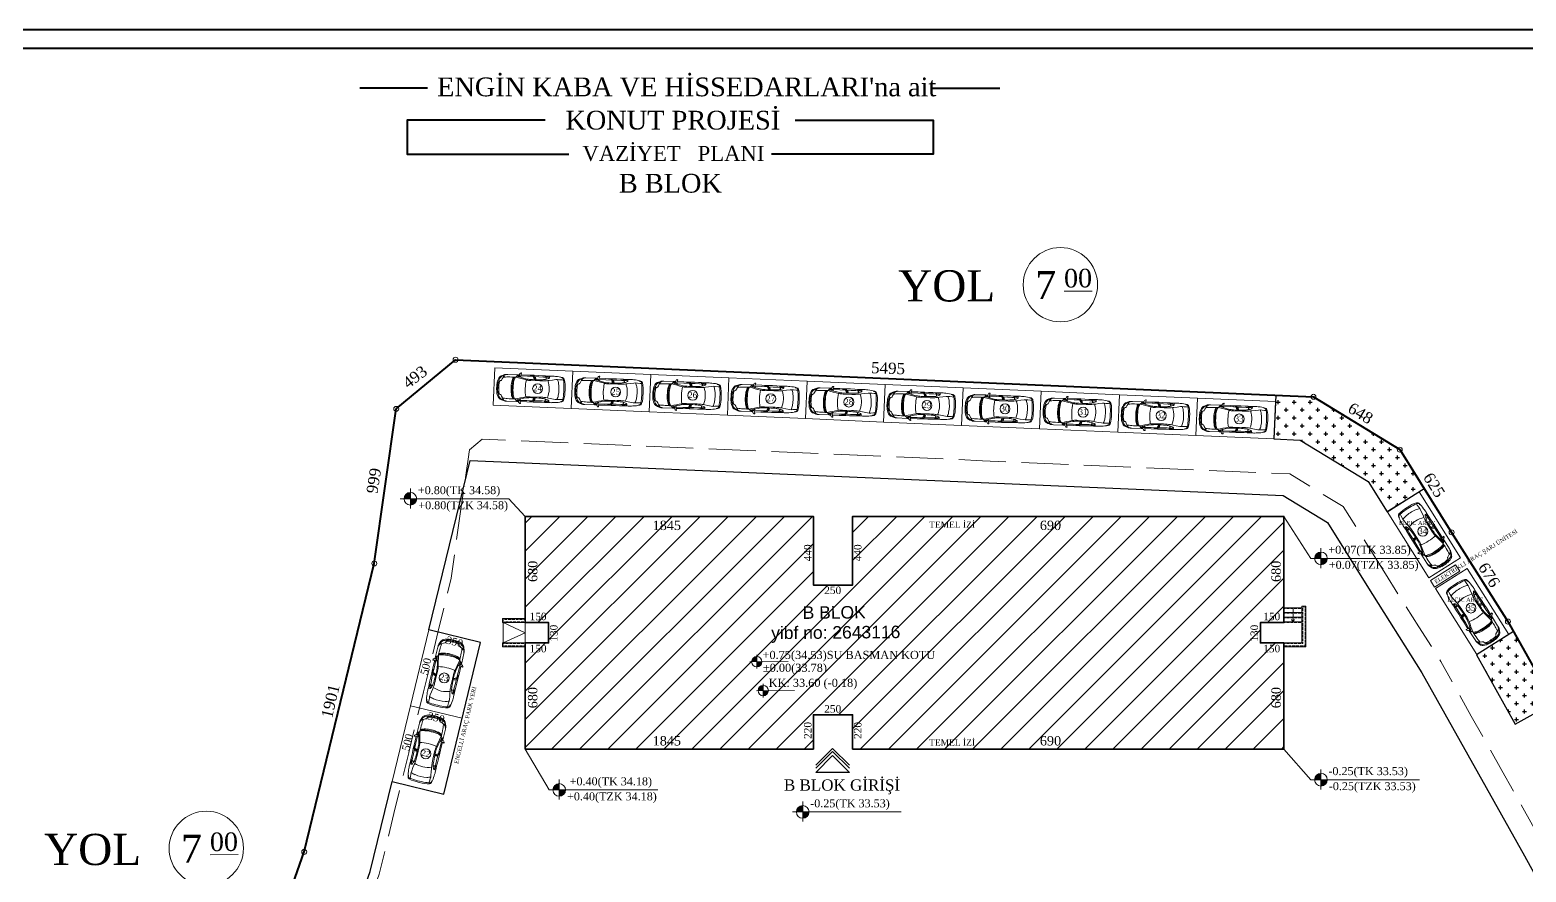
# Model space of a CAD drawing. Header units: millimetres. Extents: x 11587 to 81192, y -36083 to -25300.
# Drawn here: x 21539 to 23933, y -26648 to -25300 of the extents above; entities that cross this region are included whole.
import ezdxf
from ezdxf.enums import TextEntityAlignment as Align

# ---------------------------------------------------------------- set-up
doc = ezdxf.new("R2010")
doc.units = ezdxf.units.MM
doc.linetypes.add('IZDUSUM1', pattern=[20, 7.5, -5, 7.5, 0])
for name, color, linetype, lineweight in [('Araba', 226, 'Continuous', 15), ('rtm-antet yazı-01', 165, 'Continuous', 35), ('rtm-antet-02', 140, 'Continuous', 40), ('rtm-beton', 102, 'Continuous', 25), ('rtm-duv tugla', 22, 'Continuous', 35), ('rtm-izdusum-üst ince', 8, 'IZDUSUM1', 5), ('rtm-merdiven izdusum', 254, 'IZDUSUM1', 15), ('rtm-merdiven yazı', 7, 'Continuous', 20), ('rtm-mhl-yazı-adı', 150, 'Continuous', 30), ('rtm-mhl-yazı-m2', 7, 'Continuous', 20), ('rtm-olcu-dış', 31, 'Continuous', 25), ('rtm-plan katmanı-05', 205, 'Continuous', 20), ('rtm-sembol kot', 242, 'Continuous', 20), ('rtm-sembol kot yazı', 7, 'Continuous', 20), ('rtm-sembol ok', 7, 'Continuous', 20), ('rtm-sıva', 252, 'Continuous', 15), ('rtm-tas_betonarme', 50, 'Continuous', 40), ('rtm-vaz-grid yazı', 7, 'Continuous', 20)]:
    doc.layers.add(name, color=color, linetype=linetype, lineweight=lineweight)
doc.layers.add('CAY', color=94, linetype='Continuous')
doc.styles.add('ARIAL', font='times.ttf')
doc.styles.add('MAHAL', font='times.ttf')
doc.styles.get("Standard").update_dxf_attribs({"font": 'arial.ttf'})
doc.styles.add('VAZ-OLCU', font='times.ttf', dxfattribs={"height": 60})
doc.styles.add('YAZI', font='times.ttf', dxfattribs={"height": 30})

# ---------------------------------------------------------------- blocks, each defined once
blk = doc.blocks.new('araba')
at = {"layer": 'Araba', "linetype": 'Continuous'}
for p, q in [((564285.7, 4497253.6), (564276.7, 4497253)), ((564291.2, 4497253.9), (564285.7, 4497253.6)), ((564297.6, 4497253.9), (564291.2, 4497253.9)), ((564316.6, 4497253.4), (564297.6, 4497253.9)), ((564333.6, 4497253.7), (564316.6, 4497253.4)), ((564352.6, 4497254.2), (564333.6, 4497253.7)), ((564379.2, 4497254.9), (564352.6, 4497254.2)), ((564406.5, 4497255.3), (564379.2, 4497254.9)), ((564406.5, 4497255.3), (564405.6, 4497253.2)), ((564447.2, 4497255.8), (564406.5, 4497255.3)), ((564489.3, 4497255.8), (564447.2, 4497255.8)), ((564489.6, 4497268.3), (564486.4, 4497268.3)), ((564486.4, 4497268.3), (564489.3, 4497255.8)), ((564489.3, 4497255.8), (564491.3, 4497247.8)), ((564493.2, 4497267.5), (564489.6, 4497268.3)), ((564496.2, 4497264.6), (564493.2, 4497267.5)), ((564499, 4497259.8), (564496.2, 4497264.6)), ((564500.3, 4497255.9), (564499, 4497259.8)), ((564505.5, 4497255.9), (564500.3, 4497255.9)), ((564501.1, 4497253.7), (564500.3, 4497255.9)), ((564501.1, 4497251), (564501.1, 4497253.7)), ((564512.9, 4497255.8), (564505.5, 4497255.9)), ((564510.3, 4497251.5), (564511.8, 4497253.6)), ((564511.8, 4497253.6), (564512.9, 4497255.8)), ((564574.4, 4497255.9), (564512.9, 4497255.8)), ((564579.1, 4497255.9), (564574.4, 4497255.9)), ((564574.4, 4497255.9), (564581.2, 4497255)), ((564582.7, 4497255.9), (564579.1, 4497255.9)), ((564581.2, 4497255), (564589, 4497252.1)), ((564585.8, 4497255.9), (564582.7, 4497255.9)), ((564584, 4497254), (564584.1, 4497254)), ((564588.1, 4497255.6), (564585.8, 4497255.9)), ((564592.5, 4497254.7), (564588.1, 4497255.6)), ((564594.9, 4497254.1), (564592.5, 4497254.7)), ((564609, 4497249.1), (564594.9, 4497254.1)), ((564205.7, 4497187.5), (564205.6, 4497168)), ((564205.6, 4497168), (564206, 4497148.6)), ((564206.4, 4497202.5), (564205.7, 4497187.5)), ((564208.3, 4497219.1), (564206.4, 4497202.5)), ((564212.2, 4497234.8), (564208.3, 4497219.1)), ((564215.2, 4497240.3), (564212.2, 4497234.8)), ((564213.7, 4497194), (564213.4, 4497180.6)), ((564213.4, 4497180.6), (564213.4, 4497168.1)), ((564213.6, 4497155.6), (564213.4, 4497168.1)), ((564214.4, 4497207.1), (564213.7, 4497194)), ((564215.5, 4497219.1), (564214.4, 4497207.1)), ((564217.9, 4497242.8), (564215.2, 4497240.3)), ((564216.9, 4497228.3), (564215.5, 4497219.1)), ((564216.9, 4497228.3), (564218.6, 4497235.1)), ((564217.3, 4497229.8), (564227.1, 4497230.6)), ((564223, 4497245.7), (564217.9, 4497242.8)), ((564220.7, 4497239.8), (564218.6, 4497235.1)), ((564223.5, 4497242.5), (564220.7, 4497239.8)), ((564235.1, 4497248.3), (564223, 4497245.7)), ((564227.1, 4497244.3), (564223.5, 4497242.5)), ((564231, 4497245.5), (564227.1, 4497244.3)), ((564227.1, 4497230.6), (564243.6, 4497231.7)), ((564234.1, 4497246.1), (564231, 4497245.5)), ((564245.3, 4497250), (564235.1, 4497248.3)), ((564243.6, 4497231.7), (564255.4, 4497232.6)), ((564256.3, 4497251.4), (564245.3, 4497250)), ((564255.4, 4497232.6), (564266.3, 4497231.6)), ((564268.4, 4497252.6), (564256.3, 4497251.4)), ((564266.3, 4497231.6), (564288.1, 4497228.7)), ((564276.7, 4497253), (564268.4, 4497252.6)), ((564288.1, 4497228.7), (564308.4, 4497225.4)), ((564306.1, 4497247.9), (564306.5, 4497250.8)), ((564306.2, 4497243.1), (564306.1, 4497247.9)), ((564326.4, 4497245.1), (564306.2, 4497244.4)), ((564306.9, 4497241), (564306.2, 4497243.1)), ((564306.5, 4497250.8), (564307.5, 4497252)), ((564308.3, 4497239.8), (564306.9, 4497241)), ((564307.5, 4497252), (564310.1, 4497252.8)), ((564310.8, 4497238.4), (564308.3, 4497239.8)), ((564308.4, 4497225.4), (564317.1, 4497224)), ((564310.1, 4497252.8), (564313, 4497253.2)), ((564314.9, 4497236.4), (564310.8, 4497238.4)), ((564313, 4497253.2), (564316.6, 4497253.4)), ((564314.7, 4497249.7), (564335.4, 4497250.6)), ((564320.3, 4497234.3), (564314.9, 4497236.4)), ((564317.1, 4497224), (564325.3, 4497223)), ((564325.7, 4497232.5), (564320.3, 4497234.3)), ((564325.3, 4497223), (564332.2, 4497222.4)), ((564333, 4497230.7), (564325.7, 4497232.5)), ((564345.8, 4497245.5), (564326.4, 4497245.1)), ((564327.6, 4497237.2), (564326.7, 4497232.3)), ((564329.2, 4497245.1), (564327.6, 4497237.2)), ((564329.4, 4497237.2), (564328.4, 4497231.8)), ((564331, 4497245.2), (564329.4, 4497237.2)), ((564332.2, 4497222.4), (564339.2, 4497222)), ((564341.2, 4497229.7), (564333, 4497230.7)), ((564339.2, 4497222), (564346.4, 4497221.6)), ((564345.9, 4497229.2), (564341.2, 4497229.7)), ((564375, 4497246.1), (564345.8, 4497245.5)), ((564350.7, 4497228.7), (564345.9, 4497229.2)), ((564346.4, 4497221.6), (564356.6, 4497221.3)), ((564359, 4497228.2), (564350.7, 4497228.7)), ((564356.6, 4497221.3), (564369.5, 4497221)), ((564371, 4497227.7), (564359, 4497228.2)), ((564369.5, 4497221), (564426.1, 4497221.4)), ((564384.5, 4497227.3), (564371, 4497227.7)), ((564404.5, 4497246.8), (564375, 4497246.1)), ((564397.9, 4497227.2), (564384.5, 4497227.3)), ((564397.2, 4497246.7), (564393.4, 4497227.2)), ((564397.9, 4497227.2), (564404.4, 4497246.8)), ((564416.5, 4497227.3), (564397.9, 4497227.2)), ((564410.9, 4497247), (564402.8, 4497227.2)), ((564405.1, 4497250.3), (564404.5, 4497246.8)), ((564404.5, 4497246.8), (564447.4, 4497247.7)), ((564405.5, 4497252.8), (564405.1, 4497250.3)), ((564405.6, 4497253.1), (564405.5, 4497252.8)), ((564405.6, 4497253.2), (564405.6, 4497253.1)), ((564409.8, 4497252.5), (564415.6, 4497252.4)), ((564415.6, 4497252.4), (564430.5, 4497252.7)), ((564425.4, 4497227.6), (564416.5, 4497227.3)), ((564434, 4497228.1), (564425.4, 4497227.6)), ((564426.1, 4497221.4), (564435.8, 4497221.8)), ((564442.1, 4497228.7), (564434, 4497228.1)), ((564435.8, 4497221.8), (564440.4, 4497222.1)), ((564440.4, 4497222.1), (564444.9, 4497222.5)), ((564449.9, 4497229.8), (564442.1, 4497228.7)), ((564444.9, 4497222.5), (564449.2, 4497223)), ((564447.4, 4497247.7), (564491.1, 4497248.6)), ((564449.2, 4497223), (564453.5, 4497223.9)), ((564466.7, 4497233.2), (564449.9, 4497229.8)), ((564453.5, 4497223.9), (564453.4, 4497223.8)), ((564454.8, 4497224.2), (564471.7, 4497228.1)), ((564493.7, 4497240.2), (564466.7, 4497233.2)), ((564471.7, 4497228.1), (564489, 4497232.1)), ((564487.6, 4497238.6), (564493.2, 4497247.8)), ((564489, 4497232.1), (564505.9, 4497236.1)), ((564491.3, 4497247.8), (564495.6, 4497247.8)), ((564493.7, 4497240.2), (564515, 4497246.5)), ((564495.6, 4497247.8), (564498.1, 4497248.4)), ((564498.1, 4497248.4), (564499.9, 4497249.3)), ((564499.9, 4497249.3), (564500.6, 4497250.1)), ((564500.5, 4497248.9), (564500.1, 4497249.5)), ((564500.5, 4497248.9), (564508.4, 4497249.2)), ((564500.6, 4497250.1), (564501.1, 4497251)), ((564504.3, 4497243.3), (564508.4, 4497249.2)), ((564505.9, 4497236.1), (564523, 4497240)), ((564508.4, 4497249.2), (564510.3, 4497251.5)), ((564508.4, 4497249.2), (564514.2, 4497249.4)), ((564514.2, 4497249.4), (564516.3, 4497249.3)), ((564516.3, 4497247.2), (564515, 4497246.5)), ((564515, 4497246.5), (564517.5, 4497245.4)), ((564516.3, 4497249.3), (564516.9, 4497249.2)), ((564517, 4497247.6), (564516.3, 4497247.2)), ((564516.9, 4497249.2), (564517.4, 4497248.9)), ((564517.5, 4497247.9), (564517, 4497247.6)), ((564517.7, 4497248.6), (564517.4, 4497248.9)), ((564517.5, 4497247.9), (564517.7, 4497248.3)), ((564517.5, 4497245.4), (564519.5, 4497244.2)), ((564517.7, 4497248.3), (564517.7, 4497248.6)), ((564519.5, 4497244.2), (564520.5, 4497243.3)), ((564520.5, 4497243.3), (564521.5, 4497242.4)), ((564521.5, 4497242.4), (564523, 4497240)), ((564523, 4497240), (564525.4, 4497240.3)), ((564523, 4497240), (564523, 4497240)), ((564525.4, 4497240.3), (564528.2, 4497240.6)), ((564529.2, 4497234.3), (564525.4, 4497240.3)), ((564528.2, 4497240.6), (564531.6, 4497240.5)), ((564531.7, 4497227.8), (564529.2, 4497234.3)), ((564534.7, 4497235.2), (564531.6, 4497240.5)), ((564531.6, 4497240.5), (564534.7, 4497239.7)), ((564533.5, 4497221.7), (564531.7, 4497227.8)), ((564535.8, 4497209.9), (564533.5, 4497221.7)), ((564534.7, 4497239.7), (564534.7, 4497239.7)), ((564536.5, 4497238.5), (564534.7, 4497239.7)), ((564537.3, 4497228.7), (564534.7, 4497235.2)), ((564537.3, 4497197), (564535.8, 4497209.9)), ((564536.5, 4497238.5), (564539.4, 4497240.4)), ((564536.6, 4497238.5), (564536.5, 4497238.5)), ((564536.6, 4497238.5), (564539.4, 4497234.3)), ((564539.1, 4497222.5), (564537.3, 4497228.7)), ((564538.2, 4497183.5), (564537.3, 4497197)), ((564538.6, 4497170.4), (564538.2, 4497183.5)), ((564538.6, 4497170.4), (564538.4, 4497157.2)), ((564541.6, 4497210.5), (564539.1, 4497222.5)), ((564539.4, 4497240.4), (564547.2, 4497240.2)), ((564539.4, 4497234.3), (564542.5, 4497227.8)), ((564543.4, 4497197.3), (564541.6, 4497210.5)), ((564542.5, 4497227.8), (564542.9, 4497226.6)), ((564542.9, 4497226.6), (564545.6, 4497218.1)), ((564544.4, 4497183.7), (564543.4, 4497197.3)), ((564544.8, 4497170.4), (564544.4, 4497183.7)), ((564544.8, 4497170.4), (564544.6, 4497157.1)), ((564545.6, 4497218.1), (564547.6, 4497208.8)), ((564547.2, 4497240.2), (564547.2, 4497240.2)), ((564547.2, 4497240.2), (564561, 4497240.1)), ((564547.6, 4497208.8), (564549.1, 4497199)), ((564549.1, 4497199), (564550, 4497189.8)), ((564550, 4497189.8), (564550.5, 4497180.6)), ((564550.3, 4497151.1), (564550.7, 4497160.3)), ((564550.5, 4497180.6), (564550.8, 4497170.4)), ((564550.7, 4497160.3), (564550.8, 4497170.4)), ((564561, 4497240.1), (564572.4, 4497239.7)), ((564572.4, 4497239.7), (564580.5, 4497239.4)), ((564580.5, 4497239.4), (564589.6, 4497238.6)), ((564589.6, 4497238.6), (564580.5, 4497239.4)), ((564589, 4497252.1), (564601.2, 4497248.3)), ((564589.6, 4497238.6), (564598.4, 4497237.4)), ((564595.9, 4497246.6), (564596, 4497247)), ((564596.1, 4497246.1), (564595.9, 4497246.6)), ((564596, 4497247), (564597.1, 4497247.3)), ((564597.4, 4497245.1), (564596.1, 4497246.1)), ((564597.1, 4497247.3), (564598.3, 4497247.2)), ((564598.7, 4497243.8), (564597.4, 4497245.1)), ((564598.3, 4497247.2), (564599.7, 4497247.1)), ((564598.4, 4497237.4), (564603.7, 4497236.5)), ((564600.1, 4497242.3), (564598.7, 4497243.8)), ((564599.7, 4497247.1), (564602.6, 4497246.5)), ((564601.4, 4497240.6), (564600.1, 4497242.3)), ((564603.7, 4497247.1), (564601.2, 4497248.3)), ((564603.7, 4497236.5), (564601.4, 4497240.6)), ((564602.6, 4497246.5), (564604.5, 4497246)), ((564605, 4497246.2), (564603.7, 4497247.1)), ((564609.1, 4497226.2), (564603.7, 4497236.5)), ((564604.5, 4497246), (564605.9, 4497245.5)), ((564605.9, 4497245.5), (564605, 4497246.2)), ((564610.6, 4497243.5), (564605.9, 4497245.5)), ((564617.2, 4497245.7), (564609, 4497249.1)), ((564612.8, 4497218.4), (564609.1, 4497226.2)), ((564614.8, 4497241), (564610.6, 4497243.5)), ((564613.8, 4497217.6), (564612.8, 4497218.4)), ((564615.9, 4497216.3), (564613.8, 4497217.6)), ((564619.1, 4497237.2), (564614.8, 4497241)), ((564619.5, 4497214.8), (564615.9, 4497216.3)), ((564620.5, 4497243.8), (564617.2, 4497245.7)), ((564623.9, 4497231.2), (564619.1, 4497237.2)), ((564622.7, 4497213.5), (564619.5, 4497214.8)), ((564623.5, 4497241.5), (564620.5, 4497243.8)), ((564625.8, 4497211.8), (564622.7, 4497213.5)), ((564627.4, 4497237.3), (564623.5, 4497241.5)), ((564623.9, 4497231.2), (564628.4, 4497221.1)), ((564629.2, 4497209.4), (564625.8, 4497211.8)), ((564626.3, 4497208.7), (564626, 4497208)), ((564626, 4497208), (564626, 4497207.2)), ((564626, 4497207.2), (564627.8, 4497198.7)), ((564626.7, 4497208.9), (564626.3, 4497208.7)), ((564627.7, 4497208.9), (564626.7, 4497208.9)), ((564631.2, 4497231.4), (564627.4, 4497237.3)), ((564630.3, 4497206.8), (564627.7, 4497208.9)), ((564627.8, 4497198.7), (564629.2, 4497188.3)), ((564628.4, 4497221.1), (564631.3, 4497213)), ((564631.6, 4497207), (564629.2, 4497209.4)), ((564629.2, 4497188.3), (564629.9, 4497178.6)), ((564629.5, 4497173.8), (564629.9, 4497178.6)), ((564629.5, 4497173.8), (564629.5, 4497170.9)), ((564629.6, 4497168.2), (564629.5, 4497171.1)), ((564629.5, 4497153.7), (564630, 4497163.4)), ((564629.6, 4497168.2), (564630, 4497163.4)), ((564633.6, 4497202.6), (564630.3, 4497206.8)), ((564635.6, 4497222.3), (564631.2, 4497231.4)), ((564631.4, 4497173.4), (564631.2, 4497172.2)), ((564631.2, 4497172.2), (564631.2, 4497170.9)), ((564631.2, 4497169.8), (564631.2, 4497171.1)), ((564631.4, 4497168.6), (564631.2, 4497169.8)), ((564633, 4497205.4), (564631.3, 4497213)), ((564631.7, 4497174.9), (564631.4, 4497173.4)), ((564631.8, 4497167.1), (564631.4, 4497168.6)), ((564633, 4497205.4), (564631.6, 4497207)), ((564632.3, 4497175.7), (564631.7, 4497174.9)), ((564632.4, 4497166.4), (564631.8, 4497167.1)), ((564632.7, 4497175.8), (564632.3, 4497175.7)), ((564632.8, 4497166.2), (564632.4, 4497166.4)), ((564632.7, 4497175.8), (564633.5, 4497175.9)), ((564632.8, 4497166.2), (564633.6, 4497166.2)), ((564634, 4497175.7), (564633.5, 4497175.9)), ((564634.8, 4497200), (564633.6, 4497202.6)), ((564634, 4497166.4), (564633.6, 4497166.2)), ((564634.5, 4497174.9), (564634, 4497175.7)), ((564634.6, 4497167.1), (564634, 4497166.4)), ((564634.5, 4497174.9), (564634.9, 4497173.4)), ((564634.6, 4497167.1), (564635, 4497168.7)), ((564634.8, 4497200), (564635.3, 4497197.8)), ((564634.9, 4497173.4), (564635.1, 4497171.8)), ((564635, 4497168.7), (564635.1, 4497170.2)), ((564635.1, 4497171.8), (564635.1, 4497171)), ((564635.1, 4497170.2), (564635.1, 4497171)), ((564635.3, 4497197.8), (564635.8, 4497195.3)), ((564639.6, 4497210.4), (564635.6, 4497222.3)), ((564635.8, 4497195.3), (564636.4, 4497191.1)), ((564636.4, 4497191.1), (564636.8, 4497186.2)), ((564637.4, 4497175), (564636.8, 4497186.2)), ((564637.4, 4497167), (564637, 4497155.8)), ((564637.3, 4497176.8), (564637.3, 4497176.7)), ((564637.4, 4497171), (564637.4, 4497175)), ((564637.4, 4497171), (564637.4, 4497167)), ((564637.4, 4497165.3), (564637.4, 4497165.4)), ((564640.8, 4497204.2), (564639.6, 4497210.4)), ((564641.4, 4497197.4), (564640.8, 4497204.2)), ((564641.8, 4497191.1), (564641.4, 4497197.4)), ((564642, 4497187.6), (564641.8, 4497191.1)), ((564643, 4497187.6), (564642, 4497187.6)), ((564643.2, 4497154.6), (564643, 4497187.6)), ((564206, 4497148.6), (564206.9, 4497133.5)), ((564206.9, 4497133.5), (564209, 4497116.9)), ((564209, 4497116.9), (564213.1, 4497101.3)), ((564213.1, 4497101.3), (564216.2, 4497095.9)), ((564214.1, 4497142.2), (564213.6, 4497155.6)), ((564215, 4497129), (564214.1, 4497142.2)), ((564216.2, 4497117.1), (564215, 4497129)), ((564217.8, 4497107.9), (564216.2, 4497117.1)), ((564216.2, 4497095.9), (564218.9, 4497093.4)), ((564217.8, 4497107.9), (564219.6, 4497101.1)), ((564218.2, 4497106.4), (564228, 4497105.8)), ((564218.9, 4497093.4), (564224.1, 4497090.6)), ((564221.7, 4497096.5), (564219.6, 4497101.1)), ((564224.6, 4497093.8), (564221.7, 4497096.5)), ((564224.1, 4497090.6), (564236.2, 4497088.1)), ((564228.2, 4497092.1), (564224.6, 4497093.8)), ((564228, 4497105.8), (564244.5, 4497104.9)), ((564232, 4497091), (564228.2, 4497092.1)), ((564235.2, 4497090.4), (564232, 4497091)), ((564236.2, 4497088.1), (564246.4, 4497086.6)), ((564244.5, 4497104.9), (564256.3, 4497104.2)), ((564246.4, 4497086.6), (564257.5, 4497085.4)), ((564256.3, 4497104.2), (564267.2, 4497105.3)), ((564257.5, 4497085.4), (564269.6, 4497084.4)), ((564267.2, 4497105.3), (564288.9, 4497108.6)), ((564269.6, 4497084.4), (564277.9, 4497084.1)), ((564277.9, 4497084.1), (564286.9, 4497083.5)), ((564286.9, 4497083.5), (564292.3, 4497083.4)), ((564288.9, 4497108.6), (564309.1, 4497112.1)), ((564292.3, 4497083.4), (564298.8, 4497083.4)), ((564298.8, 4497083.4), (564317.8, 4497084.3)), ((564307.9, 4497096.5), (564307.2, 4497094.3)), ((564307.2, 4497094.3), (564307.2, 4497089.6)), ((564327.4, 4497092.7), (564307.2, 4497093.1)), ((564307.2, 4497089.6), (564307.6, 4497086.7)), ((564307.6, 4497086.7), (564308.6, 4497085.5)), ((564309.3, 4497097.7), (564307.9, 4497096.5)), ((564308.6, 4497085.5), (564311.3, 4497084.7)), ((564309.1, 4497112.1), (564317.9, 4497113.6)), ((564311.8, 4497099.1), (564309.3, 4497097.7)), ((564311.3, 4497084.7), (564314.2, 4497084.3)), ((564315.9, 4497101.1), (564311.8, 4497099.1)), ((564314.2, 4497084.3), (564317.8, 4497084.3)), ((564315.8, 4497087.9), (564336.5, 4497087.3)), ((564321.2, 4497103.4), (564315.9, 4497101.1)), ((564317.8, 4497084.3), (564334.7, 4497084.2)), ((564317.9, 4497113.6), (564326.1, 4497114.7)), ((564326.5, 4497105.2), (564321.2, 4497103.4)), ((564326.1, 4497114.7), (564333, 4497115.4)), ((564333.9, 4497107.1), (564326.5, 4497105.2)), ((564346.9, 4497092.5), (564327.4, 4497092.7)), ((564328.5, 4497100.6), (564327.6, 4497105.5)), ((564330.2, 4497092.7), (564328.5, 4497100.6)), ((564330.4, 4497100.6), (564329.3, 4497105.9)), ((564332, 4497092.6), (564330.4, 4497100.6)), ((564333, 4497115.4), (564339.9, 4497115.9)), ((564342.1, 4497108.3), (564333.9, 4497107.1)), ((564334.7, 4497084.2), (564353.8, 4497083.9)), ((564339.9, 4497115.9), (564347.1, 4497116.4)), ((564346.7, 4497108.8), (564342.1, 4497108.3)), ((564351.6, 4497109.4), (564346.7, 4497108.8)), ((564376.1, 4497092.3), (564346.9, 4497092.5)), ((564347.1, 4497116.4), (564357.3, 4497116.9)), ((564359.8, 4497110), (564351.6, 4497109.4)), ((564353.8, 4497083.9), (564380.4, 4497083.6)), ((564357.3, 4497116.9), (564370.2, 4497117.4)), ((564371.8, 4497110.7), (564359.8, 4497110)), ((564370.2, 4497117.4), (564426.8, 4497117.8)), ((564385.3, 4497111.2), (564371.8, 4497110.7)), ((564405.6, 4497092), (564376.1, 4497092.3)), ((564380.4, 4497083.6), (564407.7, 4497083.6)), ((564398.8, 4497111.6), (564385.3, 4497111.2)), ((564398.3, 4497092.1), (564394.2, 4497111.5)), ((564417.3, 4497111.8), (564398.8, 4497111.6)), ((564398.8, 4497111.6), (564405.5, 4497092)), ((564412, 4497092), (564403.6, 4497111.6)), ((564405.6, 4497092), (564448.5, 4497091.7)), ((564406.2, 4497088.5), (564405.6, 4497092)), ((564406.7, 4497086.1), (564406.2, 4497088.5)), ((564406.8, 4497085.8), (564406.7, 4497086.1)), ((564406.8, 4497085.6), (564406.8, 4497085.8)), ((564407.7, 4497083.6), (564406.8, 4497085.6)), ((564407.7, 4497083.6), (564448.4, 4497083.7)), ((564411, 4497086.4), (564416.7, 4497086.6)), ((564416.7, 4497086.6), (564431.7, 4497086.5)), ((564426.2, 4497111.5), (564417.3, 4497111.8)), ((564434.9, 4497111.2), (564426.2, 4497111.5)), ((564426.8, 4497117.8), (564436.6, 4497117.5)), ((564443, 4497110.7), (564434.9, 4497111.2)), ((564436.6, 4497117.5), (564441.2, 4497117.3)), ((564441.2, 4497117.3), (564445.6, 4497116.9)), ((564450.8, 4497109.7), (564443, 4497110.7)), ((564445.6, 4497116.9), (564450, 4497116.4)), ((564448.4, 4497083.7), (564490.5, 4497084.2)), ((564448.5, 4497091.7), (564492.2, 4497091.4)), ((564450, 4497116.4), (564454.2, 4497115.7)), ((564467.6, 4497106.5), (564450.8, 4497109.7)), ((564454.3, 4497115.6), (564454.2, 4497115.7)), ((564455.6, 4497115.4), (564472.5, 4497111.7)), ((564494.7, 4497099.9), (564467.6, 4497106.5)), ((564472.5, 4497111.7), (564489.9, 4497107.9)), ((564490.5, 4497084.2), (564487.7, 4497071.7)), ((564487.7, 4497071.7), (564491, 4497071.7)), ((564488.5, 4497101.4), (564494.3, 4497092.3)), ((564489.9, 4497107.9), (564506.8, 4497104.1)), ((564490.5, 4497084.2), (564492.4, 4497092.3)), ((564491, 4497071.7), (564494.5, 4497072.6)), ((564492.4, 4497092.3), (564496.7, 4497092.3)), ((564494.5, 4497072.6), (564497.5, 4497075.6)), ((564494.7, 4497099.9), (564516, 4497093.9)), ((564496.7, 4497092.3), (564499.1, 4497091.8)), ((564497.5, 4497075.6), (564500.2, 4497080.3)), ((564499.1, 4497091.8), (564501, 4497090.9)), ((564500.2, 4497080.3), (564501.5, 4497084.3)), ((564501, 4497090.9), (564501.8, 4497090.1)), ((564501.6, 4497091.3), (564501.2, 4497090.6)), ((564502.3, 4497086.5), (564501.5, 4497084.3)), ((564501.5, 4497084.3), (564506.7, 4497084.4)), ((564501.6, 4497091.3), (564509.5, 4497091.1)), ((564501.8, 4497090.1), (564502.2, 4497089.2)), ((564502.2, 4497089.2), (564502.3, 4497086.5)), ((564505.3, 4497096.9), (564509.5, 4497091.1)), ((564506.7, 4497084.4), (564514.1, 4497084.5)), ((564506.8, 4497104.1), (564524, 4497100.5)), ((564509.5, 4497091.1), (564511.4, 4497088.8)), ((564509.5, 4497091.1), (564515.3, 4497091)), ((564511.4, 4497088.8), (564513, 4497086.8)), ((564513, 4497086.8), (564514.1, 4497084.5)), ((564514.1, 4497084.5), (564575.5, 4497085.4)), ((564515.3, 4497091), (564517.4, 4497091.1)), ((564516, 4497093.9), (564518.5, 4497095)), ((564517.3, 4497093.2), (564516, 4497093.9)), ((564518.1, 4497092.8), (564517.3, 4497093.2)), ((564517.4, 4497091.1), (564518, 4497091.2)), ((564518, 4497091.2), (564518.5, 4497091.5)), ((564518.5, 4497092.5), (564518.1, 4497092.8)), ((564518.5, 4497095), (564520.5, 4497096.3)), ((564518.5, 4497092.5), (564518.8, 4497092.2)), ((564518.8, 4497091.8), (564518.5, 4497091.5)), ((564518.8, 4497092.2), (564518.8, 4497091.8)), ((564520.5, 4497096.3), (564521.6, 4497097.1)), ((564521.6, 4497097.1), (564522.5, 4497098)), ((564522.5, 4497098), (564524, 4497100.5)), ((564524, 4497100.5), (564526.4, 4497100.2)), ((564524, 4497100.5), (564524, 4497100.5)), ((564530.1, 4497106.3), (564526.4, 4497100.2)), ((564526.4, 4497100.2), (564529.2, 4497100)), ((564529.2, 4497100), (564532.5, 4497100.1)), ((564532.5, 4497112.8), (564530.1, 4497106.3)), ((564534.2, 4497118.9), (564532.5, 4497112.8)), ((564535.6, 4497105.4), (564532.5, 4497100.1)), ((564532.5, 4497100.1), (564535.7, 4497100.9)), ((564536.4, 4497130.8), (564534.2, 4497118.9)), ((564538.2, 4497112), (564535.6, 4497105.4)), ((564537.5, 4497102.2), (564535.7, 4497100.9)), ((564535.7, 4497100.9), (564535.7, 4497100.9)), ((564537.7, 4497143.7), (564536.4, 4497130.8)), ((564537.5, 4497102.2), (564540.3, 4497106.4)), ((564537.5, 4497102.2), (564537.5, 4497102.2)), ((564537.5, 4497102.2), (564540.4, 4497100.4)), ((564538.4, 4497157.2), (564537.7, 4497143.7)), ((564539.9, 4497118.2), (564538.2, 4497112)), ((564542.2, 4497130.3), (564539.9, 4497118.2)), ((564540.3, 4497106.4), (564543.3, 4497113)), ((564540.4, 4497100.4), (564548.2, 4497100.6)), ((564543.7, 4497143.5), (564542.2, 4497130.3)), ((564543.3, 4497113), (564543.7, 4497114.2)), ((564544.6, 4497157.1), (564543.7, 4497143.5)), ((564543.7, 4497114.2), (564546.3, 4497122.7)), ((564546.3, 4497122.7), (564548.2, 4497132)), ((564548.2, 4497132), (564549.5, 4497141.9)), ((564548.2, 4497100.6), (564562, 4497101)), ((564548.2, 4497100.6), (564548.2, 4497100.6)), ((564549.5, 4497141.9), (564550.3, 4497151.1)), ((564562, 4497101), (564573.4, 4497101.4)), ((564573.4, 4497101.4), (564581.5, 4497101.9)), ((564575.5, 4497085.4), (564582.4, 4497086.3)), ((564575.5, 4497085.4), (564580.3, 4497085.4)), ((564580.3, 4497085.4), (564583.9, 4497085.4)), ((564581.5, 4497101.9), (564590.6, 4497102.8)), ((564590.6, 4497102.8), (564581.5, 4497101.9)), ((564582.4, 4497086.3), (564590.1, 4497089.3)), ((564583.9, 4497085.4), (564587, 4497085.5)), ((564587, 4497085.5), (564589.3, 4497085.8)), ((564589.3, 4497085.8), (564593.7, 4497086.8)), ((564590.1, 4497089.3), (564602.3, 4497093.3)), ((564590.6, 4497102.8), (564599.3, 4497104.2)), ((564593.7, 4497086.8), (564596.1, 4497087.4)), ((564596.1, 4497087.4), (564610.1, 4497092.6)), ((564597.1, 4497095.4), (564596.9, 4497094.9)), ((564596.9, 4497094.9), (564597, 4497094.5)), ((564597, 4497094.5), (564598.1, 4497094.3)), ((564598.5, 4497096.4), (564597.1, 4497095.4)), ((564598.1, 4497094.3), (564599.4, 4497094.4)), ((564599.7, 4497097.7), (564598.5, 4497096.4)), ((564599.3, 4497104.2), (564604.6, 4497105.2)), ((564599.4, 4497094.4), (564600.8, 4497094.5)), ((564601.1, 4497099.3), (564599.7, 4497097.7)), ((564600.8, 4497094.5), (564603.7, 4497095.1)), ((564602.3, 4497101), (564601.1, 4497099.3)), ((564604.6, 4497105.2), (564602.3, 4497101)), ((564604.7, 4497094.5), (564602.3, 4497093.3)), ((564603.7, 4497095.1), (564605.5, 4497095.7)), ((564609.8, 4497115.5), (564604.6, 4497105.2)), ((564606.1, 4497095.5), (564604.7, 4497094.5)), ((564605.5, 4497095.7), (564607, 4497096.2)), ((564607, 4497096.2), (564606.1, 4497095.5)), ((564611.7, 4497098.2), (564607, 4497096.2)), ((564613.4, 4497123.3), (564609.8, 4497115.5)), ((564610.1, 4497092.6), (564618.3, 4497096.1)), ((564615.8, 4497100.8), (564611.7, 4497098.2)), ((564614.4, 4497124.2), (564613.4, 4497123.3)), ((564616.5, 4497125.5), (564614.4, 4497124.2)), ((564620, 4497104.6), (564615.8, 4497100.8)), ((564620.1, 4497127), (564616.5, 4497125.5)), ((564618.3, 4497096.1), (564621.6, 4497098.1)), ((564624.8, 4497110.7), (564620, 4497104.6)), ((564623.3, 4497128.4), (564620.1, 4497127)), ((564621.6, 4497098.1), (564624.5, 4497100.4)), ((564626.4, 4497130.1), (564623.3, 4497128.4)), ((564624.5, 4497100.4), (564628.3, 4497104.6)), ((564624.8, 4497110.7), (564629.1, 4497120.8)), ((564629.8, 4497132.6), (564626.4, 4497130.1)), ((564626.5, 4497134.8), (564628.2, 4497143.3)), ((564626.5, 4497133.9), (564626.5, 4497134.8)), ((564626.9, 4497133.2), (564626.5, 4497133.9)), ((564627.2, 4497133), (564626.9, 4497133.2)), ((564628.3, 4497133), (564627.2, 4497133)), ((564628.2, 4497143.3), (564629.5, 4497153.7)), ((564630.8, 4497135.2), (564628.3, 4497133)), ((564628.3, 4497104.6), (564632, 4497110.6)), ((564629.1, 4497120.8), (564631.9, 4497129.1)), ((564632.1, 4497135), (564629.8, 4497132.6)), ((564634, 4497139.4), (564630.8, 4497135.2)), ((564633.5, 4497136.6), (564631.9, 4497129.1)), ((564632, 4497110.6), (564636.3, 4497119.8)), ((564633.5, 4497136.6), (564632.1, 4497135)), ((564635.2, 4497142.1), (564634, 4497139.4)), ((564635.2, 4497142.1), (564635.7, 4497144.3)), ((564635.7, 4497144.3), (564636.2, 4497146.7)), ((564636.2, 4497146.7), (564636.7, 4497151)), ((564636.3, 4497119.8), (564640.2, 4497131.8)), ((564636.7, 4497151), (564637, 4497155.8)), ((564640.2, 4497131.8), (564641.2, 4497138)), ((564641.2, 4497138), (564641.8, 4497144.7)), ((564641.8, 4497144.7), (564642.1, 4497151.1)), ((564642.1, 4497151.1), (564642.2, 4497154.6)), ((564642.2, 4497154.6), (564643.2, 4497154.6))]:
    blk.add_line(p, q, dxfattribs=at)
for centre, major_axis, start_param, end_param in [((564479.8, 4497169.8), (-205.1, 115.5), 0.360724, 0.693068), ((564343.3, 4497190.8), (-84.8, 47.8), 0.068801, 0.361271), ((564459.1, 4497169.8), (74.6, 132.5), 1.718918, 2.462456), ((564169.6, 4497167.8), (-253.3, 142.7), 3.473236, 3.849732), ((564343.6, 4497147.2), (47.8, 84.8), 2.286697, 2.541777)]:
    blk.add_ellipse(centre, major_axis=major_axis, ratio=1, start_param=start_param, end_param=end_param, dxfattribs=at)

msp = doc.modelspace()

# ---------------------------------------------------------------- hatches: boundary and pattern name
at = {"layer": 'CAY', "true_color": 0x136734, "transparency": 33554559}
h = msp.add_hatch(dxfattribs=at)
h.set_pattern_fill('CROSS', color=116, scale=2)
h.paths.add_polyline_path([(23592.55, -25886.94), (23532.26, -25884.33), (23529.23, -25954.27), (23571.42, -25956.09), (23679.97, -26022.63), (23710.29, -26070.99), (23769.6, -26033.81), (23730.56, -25971.53)])
h = msp.add_hatch(dxfattribs=at)
h.set_pattern_fill('CROSS', color=116, scale=2)
h.paths.add_polyline_path([(23912.62, -26262.82), (23853.24, -26300.04), (23915.29, -26410.81), (23976.36, -26376.6)])
at = {"layer": 'rtm-sembol kot'}
h = msp.add_hatch(color=256, dxfattribs=at)
h.paths.add_polyline_path([(22148.1, -26040.1, 0.4142136), (22138.02, -26050.18), (22148.1, -26050.18)])
h.paths.add_polyline_path([(22148.1, -26060.25, 0.4142136), (22158.18, -26050.18), (22148.1, -26050.18)])
h = msp.add_hatch(color=256, dxfattribs=at)
h.paths.add_polyline_path([(23604.52, -26135.55, 0.4142136), (23594.44, -26145.62), (23604.52, -26145.62)])
h.paths.add_polyline_path([(23604.52, -26155.7, 0.4142136), (23614.59, -26145.62), (23604.52, -26145.62)])
h = msp.add_hatch(color=256, dxfattribs=at)
h.paths.add_polyline_path([(22702.13, -26302.7, 0.4142136), (22693.91, -26311.02), (22702.18, -26310.97)])
h.paths.add_polyline_path([(22702.23, -26319.23, 0.4142136), (22710.45, -26310.91), (22702.18, -26310.97)])
h = msp.add_hatch(color=256, dxfattribs=at)
h.paths.add_polyline_path([(22712.37, -26349.02, 0.4142136), (22704.16, -26357.34), (22712.43, -26357.29)])
h.paths.add_polyline_path([(22712.48, -26365.55, 0.4142136), (22720.69, -26357.23), (22712.43, -26357.29)])
h = msp.add_hatch(color=256, dxfattribs=at)
h.paths.add_polyline_path([(23604.52, -26489.86, 0.4142136), (23594.44, -26499.94), (23604.52, -26499.94)])
h.paths.add_polyline_path([(23604.52, -26510.01, 0.4142136), (23614.59, -26499.94), (23604.52, -26499.94)])
h = msp.add_hatch(color=256, dxfattribs=at)
h.paths.add_polyline_path([(22386.05, -26506.17, 0.4142136), (22375.97, -26516.24), (22386.05, -26516.24)])
h.paths.add_polyline_path([(22386.05, -26526.32, 0.4142136), (22396.13, -26516.24), (22386.05, -26516.24)])
h = msp.add_hatch(color=256, dxfattribs=at)
h.paths.add_polyline_path([(22775.66, -26541.38, 0.4142136), (22765.58, -26551.45), (22775.66, -26551.45)])
h.paths.add_polyline_path([(22775.66, -26561.53, 0.4142136), (22785.74, -26551.45), (22775.66, -26551.45)])
at = {"layer": 'rtm-sıva', "transparency": 33554687}
h = msp.add_hatch(dxfattribs=at)
h.set_pattern_fill('ANSI31', color=256, scale=10)
h.set_pattern_definition([(45, (690.45, 0), (-22.45064, 22.45064), [])])
h.paths.add_polyline_path([(23545.32, -26450.8), (23545.32, -26280.8), (23507.82, -26280.8), (23507.82, -26248.3), (23545.32, -26248.3), (23545.32, -26078.3), (22855.32, -26078.3), (22855.32, -26188.3), (22792.82, -26188.3), (22792.82, -26078.3), (22331.57, -26078.3), (22331.57, -26248.3), (22369.07, -26248.3), (22369.07, -26280.8), (22331.57, -26280.8), (22331.57, -26450.8), (22792.82, -26450.8), (22792.82, -26395.8), (22855.32, -26395.8), (22855.32, -26450.8)])
h.paths.add_polyline_path([(22718.76, -26287.35), (22938.48, -26285.56), (22938.16, -26246.23), (22718.44, -26248.02)], flags=24)
h.paths.add_polyline_path([(22770.4, -26247.99), (22881.69, -26247.08), (22881.43, -26216.04), (22770.15, -26216.95)], flags=24)
h.paths.add_polyline_path([(22792.94, -26153.33), (22792.94, -26120.67), (22774.67, -26120.67), (22774.67, -26153.33)], flags=25)
h.paths.add_polyline_path([(22872.81, -26153.33), (22872.81, -26120.67), (22854.54, -26120.67), (22854.54, -26153.33)], flags=24)
h.paths.add_polyline_path([(22806.97, -26395.74), (22839.64, -26395.74), (22839.64, -26377.47), (22806.97, -26377.47)], flags=24)
h.paths.add_polyline_path([(22806.97, -26205.91), (22839.64, -26205.91), (22839.64, -26187.64), (22806.97, -26187.64)], flags=24)
h.paths.add_polyline_path([(22792.94, -26437.68), (22792.94, -26405.01), (22774.67, -26405.01), (22774.67, -26437.68)], flags=25)
h.paths.add_polyline_path([(22872.81, -26437.68), (22872.81, -26405.01), (22854.54, -26405.01), (22854.54, -26437.68)], flags=24)
h.paths.add_polyline_path([(23507.18, -26281.97), (23507.18, -26249.3), (23488.91, -26249.3), (23488.91, -26281.97)], flags=24)
h.paths.add_polyline_path([(23509.23, -26299.15), (23541.9, -26299.15), (23541.9, -26280.87), (23509.23, -26280.87)], flags=24)
h.paths.add_polyline_path([(23509.23, -26247.78), (23541.9, -26247.78), (23541.9, -26229.51), (23509.23, -26229.51)], flags=24)
h.paths.add_polyline_path([(22386.56, -26281.97), (22386.56, -26249.3), (22368.29, -26249.3), (22368.29, -26281.97)], flags=24)
h.paths.add_polyline_path([(22335.68, -26299.15), (22368.35, -26299.15), (22368.35, -26280.87), (22335.68, -26280.87)], flags=24)
h.paths.add_polyline_path([(22335.68, -26247.78), (22368.35, -26247.78), (22368.35, -26229.51), (22335.68, -26229.51)], flags=24)
h.paths.add_polyline_path([(23544.26, -26389.29), (23544.26, -26348.45), (23521.42, -26348.45), (23521.42, -26389.29)], flags=24)
h.paths.add_polyline_path([(23544.26, -26187.13), (23544.26, -26146.29), (23521.42, -26146.29), (23521.42, -26187.13)], flags=24)
h.paths.add_polyline_path([(22355.14, -26389.29), (22355.14, -26348.45), (22332.3, -26348.45), (22332.3, -26389.29)], flags=24)
h.paths.add_polyline_path([(22355.14, -26187.13), (22355.14, -26146.29), (22332.3, -26146.29), (22332.3, -26187.13)], flags=24)
h.paths.add_polyline_path([(22974.77, -26448.36), (23052.69, -26448.36), (23052.69, -26429.87), (22974.77, -26429.87)], flags=24)
h.paths.add_polyline_path([(23151.12, -26449.18), (23191.98, -26449.18), (23191.98, -26426.27), (23151.12, -26426.27)], flags=24)
h.paths.add_polyline_path([(22531.79, -26449.13), (22583.7, -26449.13), (22583.7, -26426.28), (22531.79, -26426.28)], flags=24)
h.paths.add_polyline_path([(22974.77, -26099.63), (23052.69, -26099.63), (23052.69, -26081.14), (22974.77, -26081.14)], flags=24)
h.paths.add_polyline_path([(23151.12, -26104.32), (23191.98, -26104.32), (23191.98, -26081.42), (23151.12, -26081.42)], flags=24)
h.paths.add_polyline_path([(22531.79, -26104.27), (22583.7, -26104.27), (22583.7, -26081.43), (22531.79, -26081.43)], flags=24)

# ---------------------------------------------------------------- linework, layer by layer
at = {"layer": 'Araba'}
for points in [[(22282.99, -25840.32), (22280.4, -25900.26), (22405.28, -25905.66), (22407.88, -25845.72), (22282.99, -25840.32)], [(22407.88, -25845.72), (22405.28, -25905.66), (22530.17, -25911.06), (22532.76, -25851.12), (22407.88, -25845.72)], [(22532.76, -25851.12), (22530.17, -25911.06), (22655.05, -25916.46), (22657.64, -25856.52), (22532.76, -25851.12)], [(22657.64, -25856.52), (22655.05, -25916.46), (22779.93, -25921.86), (22782.53, -25861.92), (22657.64, -25856.52)], [(22782.53, -25861.92), (22779.93, -25921.86), (22904.82, -25927.26), (22907.41, -25867.32), (22782.53, -25861.92)], [(22907.41, -25867.32), (22904.82, -25927.26), (23029.7, -25932.66), (23032.29, -25872.72), (22907.41, -25867.32)], [(23032.29, -25872.72), (23029.7, -25932.66), (23154.58, -25938.06), (23157.18, -25878.12), (23032.29, -25872.72)], [(23157.18, -25878.12), (23154.58, -25938.06), (23279.47, -25943.46), (23282.06, -25883.52), (23157.18, -25878.12)], [(23282.06, -25883.52), (23279.47, -25943.46), (23404.35, -25948.87), (23406.94, -25888.92), (23282.06, -25883.52)], [(23406.94, -25888.92), (23404.35, -25948.87), (23529.23, -25954.27), (23531.83, -25894.32), (23406.94, -25888.92)], [(23777.06, -26176.66), (23827.9, -26144.79), (23761.5, -26038.88), (23710.67, -26070.75), (23777.06, -26176.66)], [(23786.36, -26191.49), (23826.6, -26166.26), (23819.96, -26155.67), (23779.72, -26180.9), (23786.36, -26191.49)], [(23854.08, -26299.52), (23904.91, -26267.65), (23838.52, -26161.74), (23787.68, -26193.61), (23854.08, -26299.52)], [(22260.27, -26280.11), (22177.67, -26260.05), (22148.18, -26381.52), (22230.78, -26401.58), (22260.27, -26280.11)], [(22230.78, -26401.58), (22148.18, -26381.52), (22118.68, -26502.99), (22201.28, -26523.05), (22230.78, -26401.58)]]:
    msp.add_lwpolyline(points, dxfattribs=at)
at = {"layer": 'rtm-antet-02'}
for points in [[(20171.59, -25299.55), (20171.59, -28299.55), (24671.59, -28299.55), (24671.59, -25299.55), (20171.59, -25299.55)], [(22175.35, -25392.6), (22067.35, -25392.6)], [(22982.97, -25392.6), (23090.97, -25392.6)], [(22363.44, -25443.94), (22142.76, -25443.94), (22142.76, -25498.7), (22401.32, -25498.7)], [(22763.57, -25443.94), (22984.24, -25443.94), (22984.24, -25498.7), (22725.69, -25498.7)]]:
    msp.add_lwpolyline(points, dxfattribs=at)
msp.add_lwpolyline([(20201.59, -25329.55), (20201.59, -28269.55), (24641.59, -28269.55), (24641.59, -25329.55)], close=True, dxfattribs=at)
at = {"layer": 'rtm-beton'}
for points in [[(23532.26, -25884.33), (23529.23, -25954.27), (23571.42, -25956.09), (23679.97, -26022.63), (23710.29, -26070.99), (23769.6, -26033.81)], [(22177.67, -26260.05), (22243.55, -25988.75), (23544.26, -26045), (23614.94, -26088.32), (23678.09, -26189.06), (23766.08, -26328.6), (23930.16, -26621.51), (23968.46, -26691.59)], [(24300.64, -27508.3), (22391.03, -27508.3), (21758.6, -27508.37), (21925.24, -27099.11), (22083.76, -26646.79), (22118.68, -26502.99), (22201.28, -26523.05), (22260.27, -26280.11), (22177.67, -26260.05)], [(23912.62, -26262.82), (23853.24, -26300.04), (23915.29, -26410.81), (23976.36, -26376.6)]]:
    msp.add_lwpolyline(points, dxfattribs=at)
at = {"layer": 'rtm-duv tugla'}
msp.add_lwpolyline([(22331.57, -26450.8), (22792.82, -26450.8), (22792.82, -26395.8), (22855.32, -26395.8), (22855.32, -26450.8), (23545.32, -26450.8), (23545.32, -26280.8), (23507.82, -26280.8), (23507.82, -26248.3), (23545.32, -26248.3), (23545.32, -26078.3), (22855.32, -26078.3), (22855.32, -26188.3), (22792.82, -26188.3), (22792.82, -26078.3), (22331.57, -26078.3), (22331.57, -26248.3), (22369.07, -26248.3), (22369.07, -26280.8), (22331.57, -26280.8), (22331.57, -26450.8)], dxfattribs=at)
at = {"layer": 'rtm-izdusum-üst ince', "ltscale": 5}
msp.add_lwpolyline([(22242.35, -25971.62), (22262.96, -25954.56), (23554.82, -26010.42), (23640.23, -26062.77), (23707.72, -26170.43), (23796.17, -26310.7), (23960.78, -26604.57), (23999.22, -26674.89), (24011.09, -26696.91), (24059.04, -26790.44), (24104.37, -26884.79), (24147.24, -26980.27), (24187.66, -27076.92), (24225.62, -27174.46), (24261.13, -27273.17), (24294.43, -27373.26), (24347.62, -27540.56), (24345.62, -27543.3), (22391.03, -27543.3), (21830.64, -27543.36), (21760.53, -27543.39), (21939.27, -27104.42), (22098.17, -26651.05), (22213.24, -26177.15)], close=True, dxfattribs=at)
at = {"layer": 'rtm-merdiven izdusum', "ltscale": 0.3}
for points in [[(23545.82, -26282.05), (23575.32, -26282.05), (23575.32, -26223.3), (23579.07, -26223.3), (23579.07, -26285.8), (23545.82, -26285.8)], [(23545.82, -26225.8), (23574.07, -26225.8)], [(22331.07, -26243.3), (22296.57, -26243.3), (22296.57, -26247.05), (22331.07, -26247.05)], [(23545.82, -26233.3), (23574.07, -26233.3)], [(23545.82, -26240.8), (23574.07, -26240.8)], [(23545.82, -26248.3), (23574.07, -26248.3)], [(22331.07, -26285.8), (22296.57, -26285.8), (22296.57, -26282.05), (22331.07, -26282.05)]]:
    msp.add_lwpolyline(points, dxfattribs=at)
at = {"layer": 'rtm-merdiven yazı'}
for centre in [(22351.54, -25873.84), (22476.42, -25879.24), (22599.68, -25884.57), (22724.56, -25889.97), (22849.45, -25895.37), (22974.33, -25900.77), (23099.21, -25906.17), (23224.1, -25911.57), (23348.98, -25916.97), (23473.86, -25922.37), (23767.49, -26102.29), (23844.51, -26225.15), (22202.15, -26336.95, 0), (22172.65, -26458.42, 0)]:
    msp.add_circle(centre, 7.94, dxfattribs=at)
at = {"layer": 'rtm-mhl-yazı-adı'}
for p, q in [((22823.44, -26449.77), (22796.44, -26476.77)), ((22823.44, -26454.5), (22796.44, -26481.5)), ((22823.44, -26461.25), (22796.44, -26488.25)), ((22850.44, -26476.76), (22823.44, -26449.77)), ((22850.44, -26481.49), (22823.44, -26454.5)), ((22850.44, -26488.24), (22823.44, -26461.25)), ((22850.44, -26488.24), (22796.44, -26488.24))]:
    msp.add_line(p, q, dxfattribs=at)
at = {"layer": 'rtm-plan katmanı-05'}
for points in [[(23545.82, -26280.8), (23574.07, -26280.8), (23574.07, -26222.05), (23580.32, -26222.05), (23580.32, -26287.05), (23545.82, -26287.05)], [(23545.82, -26224.55), (23574.07, -26224.55)], [(23559.95, -26224.55), (23559.95, -26247.05)], [(22331.07, -26242.05), (22295.32, -26242.05), (22295.32, -26248.3), (22331.07, -26248.3)], [(22296.57, -26248.3), (22331.57, -26264.55), (22296.57, -26280.8)], [(22296.57, -26248.3), (22296.57, -26280.8)], [(22331.57, -26248.3), (22331.57, -26280.8)], [(23545.82, -26232.05), (23574.07, -26232.05)], [(23545.82, -26239.55), (23574.07, -26239.55)], [(23545.82, -26247.05), (23574.07, -26247.05)], [(23559.95, -26247.05), (23557.49, -26243.4)], [(23559.95, -26247.05), (23562.41, -26243.4)], [(22331.07, -26287.05), (22295.32, -26287.05), (22295.32, -26280.8), (22331.07, -26280.8)]]:
    msp.add_lwpolyline(points, dxfattribs=at)
at = {"layer": 'rtm-sembol kot'}
for p, q in [((22148.1, -26065.68), (22148.1, -26033.52)), ((23604.52, -26161.13), (23604.52, -26128.96)), ((22702.25, -26321.99), (22702.11, -26299.94)), ((22691.16, -26311.04), (22752.41, -26310.64)), ((22712.5, -26368.31), (22712.36, -26346.26)), ((22701.4, -26357.36), (22762.65, -26356.96)), ((23604.52, -26515.44), (23604.52, -26483.28)), ((22386.05, -26531.75), (22386.05, -26499.58)), ((22775.66, -26566.96), (22775.66, -26534.79))]:
    msp.add_line(p, q, dxfattribs=at)
for points in [[(22131.88, -26050.18), (22305.63, -26050.18)], [(22305.63, -26050.18), (22331.57, -26078.3)], [(23545.32, -26078.3), (23588.29, -26145.62)], [(23588.29, -26145.62), (23762.04, -26145.62)], [(22369.83, -26516.24), (22331.57, -26450.8)], [(23545.32, -26450.8), (23588.29, -26499.94)], [(22369.83, -26516.24), (22543.58, -26516.24)], [(23588.29, -26499.94), (23762.04, -26499.94)], [(22759.43, -26551.45), (22933.19, -26551.45)]]:
    msp.add_lwpolyline(points, dxfattribs=at)
for centre, radius in [((22148.1, -26050.18), 10.08), ((23604.52, -26145.62), 10.08), ((22702.18, -26310.97), 8.27), ((22712.43, -26357.29), 8.27), ((23604.52, -26499.94), 10.08), ((22386.05, -26516.24), 10.08), ((22775.66, -26551.45), 10.08)]:
    msp.add_circle(centre, radius, dxfattribs=at)
at = {"layer": 'rtm-sembol ok'}
for centre in [(22220.3, -25827.6), (23592.55, -25886.94), (22125.37, -25906.19), (23730.56, -25971.53), (23813.54, -26103.89), (22090.33, -26153.58), (23903.64, -26246.77), (21978.15, -26615.54)]:
    msp.add_circle(centre, 4, dxfattribs=at)
at = {"layer": 'rtm-tas_betonarme'}
for points in [[(22125.37, -25906.19), (22220.3, -25827.6), (23592.55, -25886.94), (23730.56, -25971.53), (23813.54, -26103.89), (23903.64, -26246.77), (24070.15, -26544.04)], [(24399.37, -27668.3), (22391.03, -27668.3), (21830.66, -27668.36), (21681.31, -27668.41), (21614.86, -27569.68), (21822.33, -27060.15), (21978.15, -26615.54), (22090.33, -26153.58), (22125.37, -25906.19)]]:
    msp.add_lwpolyline(points, dxfattribs=at)
at = {"layer": 'rtm-vaz-grid yazı', "linetype": 'Continuous'}
for centre in [(23187.78, -25707.47), (21821.55, -26609.74)]:
    msp.add_circle(centre, 59.45, dxfattribs=at)

# ---------------------------------------------------------------- block references
at = {"layer": 'Araba'}
for p, xscale, yscale, zscale, rotation in [((211886.91, 1091272.81), 0.2499999999999998, 0.2499999999999998, 0.2499999999999998, 177.5239293747228), ((212011.79, 1091267.41), 0.2499999999999998, 0.2499999999999998, 0.2499999999999998, 177.5239293747228), ((212136.67, 1091262.01), 0.2499999999999998, 0.2499999999999998, 0.2499999999999998, 177.5239293747228), ((212261.56, 1091256.61), 0.2499999999999998, 0.2499999999999998, 0.2499999999999998, 177.5239293747228), ((212386.44, 1091251.21), 0.2499999999999998, 0.2499999999999998, 0.2499999999999998, 177.5239293747228), ((212511.32, 1091245.81), 0.2499999999999998, 0.2499999999999998, 0.2499999999999998, 177.5239293747228), ((212636.21, 1091240.41), 0.2499999999999998, 0.2499999999999998, 0.2499999999999998, 177.5239293747228), ((212761.09, 1091235.01), 0.2499999999999998, 0.2499999999999998, 0.2499999999999998, 177.5239293747228), ((212885.97, 1091229.61), 0.2499999999999998, 0.2499999999999998, 0.2499999999999998, 177.5239293747228), ((213010.86, 1091224.21), 0.2499999999999998, 0.2499999999999998, 0.2499999999999998, 177.5239293747228), ((-1003765.91, -503719.15), 0.2499999999999997, 0.2499999999999997, 0.2499999999999997, 302.0830316703062), ((-1003688.89, -503842), 0.2499999999999997, 0.2499999999999997, 0.2499999999999997, 302.0830316703062), ((1081453.41, -428741.13), 0.2499999999999999, 0.2499999999999999, 0.2499999999999999, 76.35167073403865), ((1081423.91, -428862.6), 0.2499999999999999, 0.2499999999999999, 0.2499999999999999, 76.35167073403865)]:
    msp.add_blockref('araba', p, dxfattribs=dict(at, xscale=xscale, yscale=yscale, zscale=zscale, rotation=rotation))

# ---------------------------------------------------------------- texts
for s, p in [('B BLOK', (22775.53, -26242.43)), ('yibf no: 2643116', (22725.22, -26274.86))]:
    msp.add_text(s, height=20, rotation=0.46568).set_placement(p)
at = {"layer": 'rtm-antet yazı-01'}
for s, height, style, p in [("ENGİN KABA VE HİSSEDARLARI'na ait ", 30, 'MAHAL', (22190.77, -25405.79)), ('KONUT PROJESİ', 30, 'MAHAL', (22395.96, -25459.06)), ('VAZİYET   PLANI', 24, 'YAZI', (22423.34, -25509.32)), ('B BLOK', 30, 'MAHAL', (22481.39, -25560.05))]:
    msp.add_text(s, height=height, dxfattribs=dict(at, style=style)).set_placement(p)
at = {"layer": 'rtm-merdiven yazı', "style": 'VAZ-OLCU'}
for s, rotation, p in [('24', 0.00197, (22351.4, -25881.04, 0)), ('25', 0.00197, (22476.28, -25886.44, 0)), ('26', 0.00197, (22599.54, -25891.77, 0)), ('27', 0.00197, (22724.42, -25897.17, 0)), ('28', 0.00197, (22849.3, -25902.57, 0)), ('29', 0.00197, (22974.19, -25907.97, 0)), ('30', 0.00197, (23099.07, -25913.37, 0)), ('31', 0.00197, (23223.95, -25918.77, 0)), ('32', 0.00197, (23348.84, -25924.17, 0)), ('33', 0.00197, (23473.72, -25929.57, 0)), ('34', 0.00197, (23767.35, -26109.5, 0)), ('35', 0.00197, (23844.37, -26232.35, 0)), ('23', 346.35167, (22200.31, -26343.91)), ('22', 346.35167, (22170.81, -26465.38))]:
    msp.add_text(s, height=9.6, rotation=rotation, dxfattribs=at).set_placement(p, align=Align.BOTTOM_CENTER)
at = {"layer": 'rtm-mhl-yazı-adı', "style": 'ARIAL'}
for s, height, rotation, p in [('ELEK. ARAÇ', 6.5, 0, (23729.52, -26092.07)), ('ELEKTRİKLİ ARAÇ ŞARJ ÜNİTESİ', 6.5, 32.08303, (23788.57, -26186.44)), ('ELEK. ARAÇ', 6.5, 0, (23806.54, -26214.92)), ('ENGELLİ ARAÇ PARK YERİ', 6.5, 76.63829, (22224.37, -26475.04)), ('B BLOK GİRİŞİ', 18, 0, (22745.57, -26517.4, -0.01))]:
    msp.add_text(s, height=height, rotation=rotation, dxfattribs=at).set_placement(p)
at = {"layer": 'rtm-mhl-yazı-m2', "lineweight": 13, "style": 'ARIAL'}
for p in [(22928.28, -25734.22), (21562.06, -26636.49)]:
    msp.add_text('YOL', height=50, dxfattribs=at).set_placement(p)
at = {"layer": 'rtm-olcu-dış', "style": 'VAZ-OLCU'}
for s, height, rotation, p in [('493', 18, 37.43593, (22144.49, -25874.61)), ('5495', 18, 358.07589, (22884.62, -25849.06)), ('648', 18, 328.39535, (23645.84, -25910.14)), ('999', 18, 81.21326, (22095.22, -26042.81)), ('625', 18, 302.20836, (23767.28, -26015.69)), ('440', 12, 90, (22789.69, -26150.29)), ('440', 12, 90, (22869.56, -26150.29)), ('680', 15, 90, (22351.07, -26183.32)), ('680', 15, 90, (23540.19, -26183.32)), ('676', 18, 302.20836, (23855.22, -26159.54)), ('130', 12, 90, (22383.31, -26278.92)), ('130', 12, 90, (23503.92, -26278.92)), ('350', 12, 346.31518, (22204.11, -26281.62, 1945.75)), ('500', 12, 76.31518, (22175.31, -26333.1, 1945.75)), ('1901', 18, 76.64194, (22022.51, -26402.65)), ('680', 15, 90, (22351.07, -26385.48)), ('680', 15, 90, (23540.19, -26385.48)), ('350', 12, 346.31518, (22174.62, -26403.09, 1945.75)), ('220', 12, 90, (22789.69, -26434.63)), ('220', 12, 90, (22869.56, -26434.63)), ('500', 12, 76.31518, (22145.81, -26454.57, 1945.75))]:
    msp.add_text(s, height=height, rotation=rotation, dxfattribs=at).set_placement(p)
for s, height, p in [('1845', 15, (22535.59, -26100.2)), ('690', 15, (23154.94, -26100.2)), ('250', 12, (22810.02, -26202.65)), ('150', 12, (22338.72, -26244.53)), ('150', 12, (23512.27, -26244.53)), ('150', 12, (22338.72, -26295.89)), ('150', 12, (23512.27, -26295.89)), ('250', 12, (22810.02, -26392.49)), ('1845', 15, (22535.59, -26445.06)), ('690', 15, (23154.94, -26445.06))]:
    msp.add_text(s, height=height, dxfattribs=at).set_placement(p)
at = {"layer": 'rtm-sembol kot yazı', "style": 'VAZ-OLCU'}
for s, height, p in [('+0.80(TK 34.58)', 12.8, (22160.03, -26042.77)), ('+0.80(TZK 34.58)', 12.8, (22160.7, -26066.86)), ('TEMEL İZİ', 10, (22977.85, -26096.54)), ('+0.07(TK 33.85)', 12.8, (23616.45, -26138.22)), ('+0.07(TZK 33.85)', 12.8, (23617.12, -26162.3)), ('+0.75(34.53)SU BASMAN KOTU', 13, (22711.33, -26306.59)), ('%%P0.00(33.78)', 13, (22711.99, -26327.23)), ('KK: 33.60 (-0.18)', 13, (22721.11, -26351.28)), ('TEMEL İZİ', 10, (22977.85, -26445.27)), ('-0.25(TK 33.53)', 12.8, (23616.45, -26492.53)), (' +0.40(TK 34.18)', 12.8, (22397.98, -26508.84)), ('-0.25(TZK 33.53)', 12.8, (23617.12, -26516.62)), ('+0.40(TZK 34.18)', 12.8, (22398.65, -26532.92)), ('-0.25(TK 33.53)', 12.8, (22787.59, -26544.05))]:
    msp.add_text(s, height=height, dxfattribs=at).set_placement(p)
at = {"layer": 'rtm-vaz-grid yazı', "linetype": 'Continuous', "char_height": 44.55, "width": 66.1621, "attachment_point": 5, "rotation": 0.37204, "style": 'ARIAL'}
for insert in [(23164.3, -25707.94), (21798.07, -26610.21)]:
    msp.add_mtext('7', dxfattribs=dict(at, insert=insert))
at = {"layer": 'rtm-vaz-grid yazı', "linetype": 'Continuous', "char_height": 29.7, "attachment_point": 5, "rotation": 0.37204, "style": 'ARIAL'}
for insert in [(23216.02, -25697.17), (21849.79, -26599.43)]:
    msp.add_mtext('{\\L00}', dxfattribs=dict(at, insert=insert))

doc.saveas('drawing.dxf')
